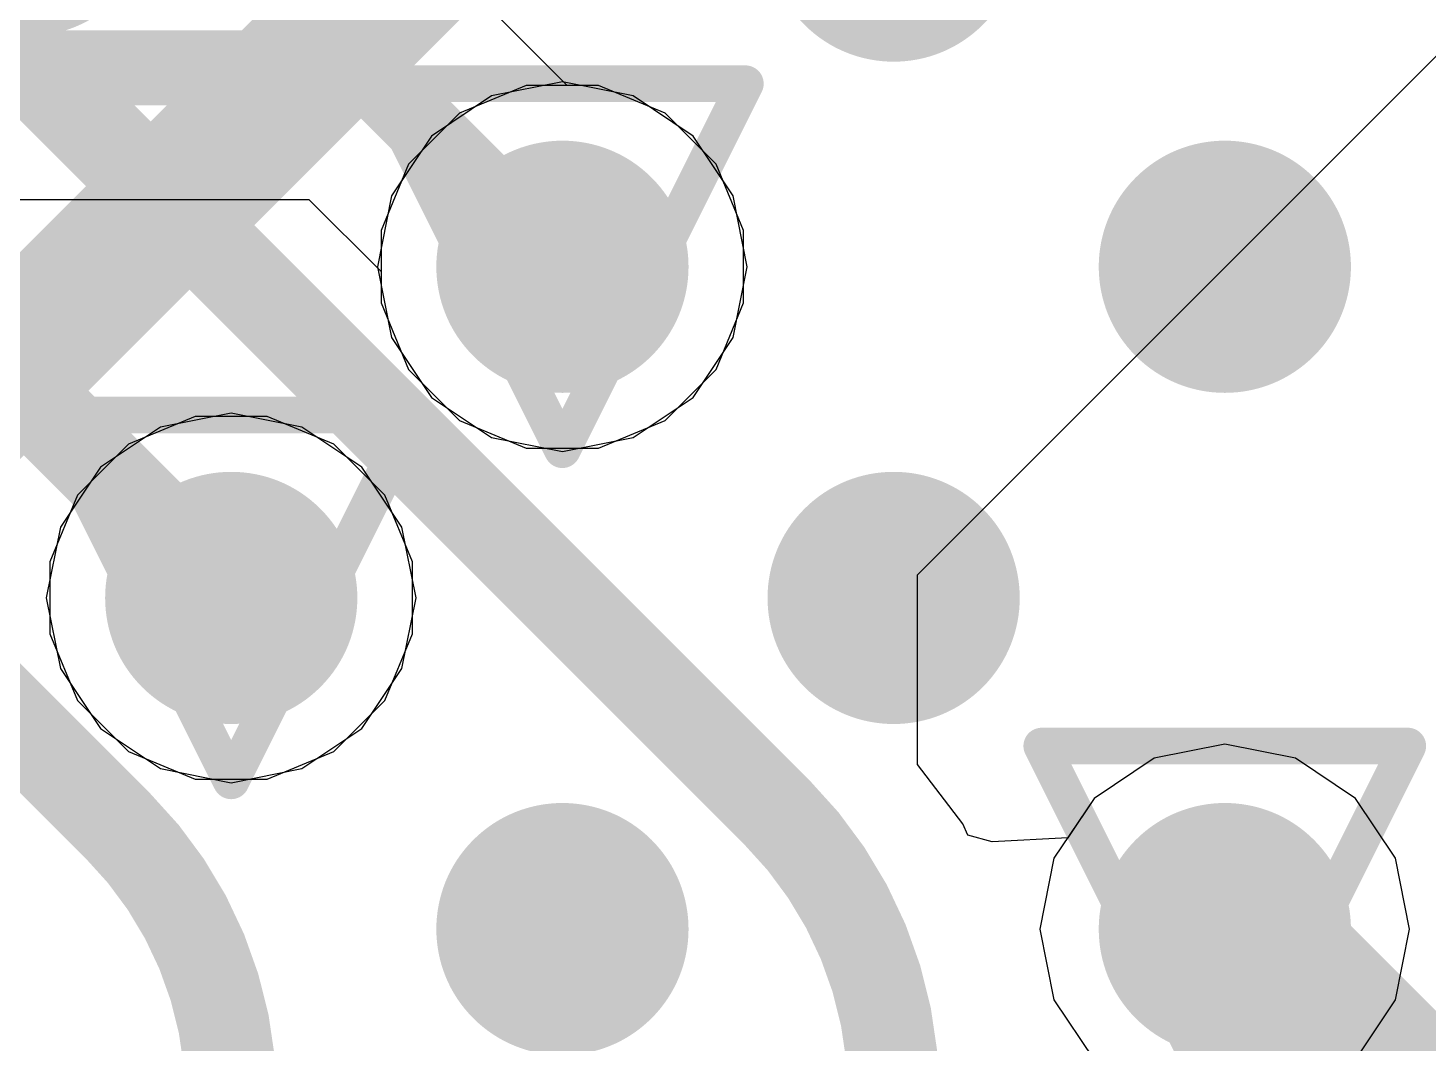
# Model space of a CAD drawing. Header units: inches. Extents: x -6 to 283, y -12 to 154.
# Drawn here: x 52.287 to 54.23, y 13.633 to 15.042 of the extents above; entities that cross this region are included whole.
import ezdxf

# ---------------------------------------------------------------- set-up
doc = ezdxf.new("R2010")
doc.units = ezdxf.units.IN
for name, color, linetype in [('Bottom Layer', 5, 'Continuous'), ('Drill Drawing', 1, 'Continuous'), ('GND-1', 16, 'Continuous'), ('GND-2', 90, 'Continuous'), ('GND-3', 216, 'Continuous'), ('GND-4', 54, 'Continuous'), ('PWR-1', 156, 'Continuous'), ('PWR-2', 130, 'Continuous'), ('Signal L1', 76, 'Continuous'), ('Signal L2', 6, 'Continuous'), ('Top Layer', 1, 'Continuous'), ('Top Paste', 8, 'Continuous'), ('Top Solder', 216, 'Continuous'), ('Via Holes', 16, 'Continuous')]:
    doc.layers.add(name, color=color, linetype=linetype)

# ---------------------------------------------------------------- blocks, each defined once
blk = doc.blocks.new('BGA_565_15_5_14_4__57')
at = {"layer": 'Top Layer'}
h = blk.add_hatch(color=1, dxfattribs=at)
edge = h.paths.add_edge_path()
edge.add_arc((-3.5749992, -4.22500044), 0.12499848, 0, 360)
h = blk.add_hatch(color=1, dxfattribs=at)
edge = h.paths.add_edge_path()
edge.add_arc((-4.22500044, -4.87499914), 0.12499848, 0, 360)
h = blk.add_hatch(color=1, dxfattribs=at)
edge = h.paths.add_edge_path()
edge.add_arc((-3.5749992, -4.87499914), 0.12499848, 0, 360)
h = blk.add_hatch(color=1, dxfattribs=at)
edge = h.paths.add_edge_path()
edge.add_arc((-2.9250005, -4.87499914), 0.12499848, 0, 360)
h = blk.add_hatch(color=1, dxfattribs=at)
edge = h.paths.add_edge_path()
edge.add_arc((-3.5749992, -5.52500038), 0.12499848, 0, 360)
h = blk.add_hatch(color=1, dxfattribs=at)
edge = h.paths.add_edge_path()
edge.add_arc((-2.9250005, -5.52500038), 0.12499848, 0, 360)
at = {"layer": 'Top Paste'}
h = blk.add_hatch(color=8, dxfattribs=at)
edge = h.paths.add_edge_path()
edge.add_arc((-3.5749992, -4.22500044), 0.12499848, 0, 360)
h = blk.add_hatch(color=8, dxfattribs=at)
edge = h.paths.add_edge_path()
edge.add_arc((-4.22500044, -4.87499914), 0.12499848, 0, 360)
h = blk.add_hatch(color=8, dxfattribs=at)
edge = h.paths.add_edge_path()
edge.add_arc((-3.5749992, -4.87499914), 0.12499848, 0, 360)
h = blk.add_hatch(color=8, dxfattribs=at)
edge = h.paths.add_edge_path()
edge.add_arc((-2.9250005, -4.87499914), 0.12499848, 0, 360)
h = blk.add_hatch(color=8, dxfattribs=at)
edge = h.paths.add_edge_path()
edge.add_arc((-3.5749992, -5.52500038), 0.12499848, 0, 360)
h = blk.add_hatch(color=8, dxfattribs=at)
edge = h.paths.add_edge_path()
edge.add_arc((-2.9250005, -5.52500038), 0.12499848, 0, 360)
at = {"layer": 'Top Solder'}
h = blk.add_hatch(color=216, dxfattribs=at)
edge = h.paths.add_edge_path()
edge.add_arc((-3.5749992, -4.22500044), 0.17499838, 0, 360)
h = blk.add_hatch(color=216, dxfattribs=at)
edge = h.paths.add_edge_path()
edge.add_arc((-4.22500044, -4.87499914), 0.17499838, 0, 360)
h = blk.add_hatch(color=216, dxfattribs=at)
edge = h.paths.add_edge_path()
edge.add_arc((-3.5749992, -4.87499914), 0.17499838, 0, 360)
h = blk.add_hatch(color=216, dxfattribs=at)
edge = h.paths.add_edge_path()
edge.add_arc((-2.9250005, -4.87499914), 0.17499838, 0, 360)
h = blk.add_hatch(color=216, dxfattribs=at)
edge = h.paths.add_edge_path()
edge.add_arc((-4.22500044, -5.52500038), 0.17499838, 0, 360)
h = blk.add_hatch(color=216, dxfattribs=at)
edge = h.paths.add_edge_path()
edge.add_arc((-3.5749992, -5.52500038), 0.17499838, 0, 360)
h = blk.add_hatch(color=216, dxfattribs=at)
edge = h.paths.add_edge_path()
edge.add_arc((-2.9250005, -5.52500038), 0.17499838, 0, 360)
h = blk.add_hatch(color=216, dxfattribs=at)
edge = h.paths.add_edge_path()
edge.add_arc((-3.40000082, -6.399999899999999), 0.17499838, 0, 360)

msp = doc.modelspace()

# ---------------------------------------------------------------- hatches: boundary and pattern name
at = {"layer": 'Bottom Layer'}
h = msp.add_hatch(color=5, dxfattribs=at)
edge = h.paths.add_edge_path()
edge.add_arc((53.02895159999999, 14.710664), 0.1499997, 0, 360)
h = msp.add_hatch(color=5, dxfattribs=at)
edge = h.paths.add_edge_path()
edge.add_arc((52.56933098, 14.25104338), 0.1499997, 0, 360)
h = msp.add_hatch(color=5, dxfattribs=at)
edge = h.paths.add_edge_path()
edge.add_arc((53.94819284, 13.79142276), 0.1499997, 0, 360)
at = {"layer": 'GND-1'}
h = msp.add_hatch(color=16, dxfattribs=at)
edge = h.paths.add_edge_path()
edge.add_arc((53.02895159999999, 14.710664), 0.1499997, 0, 360)
h = msp.add_hatch(color=16, dxfattribs=at)
edge = h.paths.add_edge_path()
edge.add_arc((52.56933098, 14.25104338), 0.1499997, 0, 360)
h = msp.add_hatch(color=16, dxfattribs=at)
edge = h.paths.add_edge_path()
edge.add_arc((53.94819284, 13.79142276), 0.1499997, 0, 360)
at = {"layer": 'GND-2'}
h = msp.add_hatch(color=90, dxfattribs=at)
edge = h.paths.add_edge_path()
edge.add_arc((53.02895159999999, 14.710664), 0.1499997, 0, 360)
h = msp.add_hatch(color=90, dxfattribs=at)
edge = h.paths.add_edge_path()
edge.add_arc((52.56933098, 14.25104338), 0.1499997, 0, 360)
h = msp.add_hatch(color=90, dxfattribs=at)
edge = h.paths.add_edge_path()
edge.add_arc((53.94819284, 13.79142276), 0.1499997, 0, 360)
at = {"layer": 'GND-3'}
h = msp.add_hatch(color=216, dxfattribs=at)
edge = h.paths.add_edge_path()
edge.add_arc((53.02895159999999, 14.710664), 0.1499997, 0, 360)
h = msp.add_hatch(color=216, dxfattribs=at)
edge = h.paths.add_edge_path()
edge.add_arc((52.56933098, 14.25104338), 0.1499997, 0, 360)
h = msp.add_hatch(color=216, dxfattribs=at)
edge = h.paths.add_edge_path()
edge.add_arc((53.94819284, 13.79142276), 0.1499997, 0, 360)
at = {"layer": 'GND-4'}
h = msp.add_hatch(color=54, dxfattribs=at)
edge = h.paths.add_edge_path()
edge.add_arc((53.02895159999999, 14.710664), 0.1499997, 0, 360)
h = msp.add_hatch(color=54, dxfattribs=at)
edge = h.paths.add_edge_path()
edge.add_arc((52.56933098, 14.25104338), 0.1499997, 0, 360)
h = msp.add_hatch(color=54, dxfattribs=at)
edge = h.paths.add_edge_path()
edge.add_arc((53.94819284, 13.79142276), 0.1499997, 0, 360)
at = {"layer": 'PWR-1'}
h = msp.add_hatch(color=156, dxfattribs=at)
edge = h.paths.add_edge_path()
edge.add_arc((53.02895159999999, 14.710664), 0.1499997, 0, 360)
h = msp.add_hatch(color=156, dxfattribs=at)
edge = h.paths.add_edge_path()
edge.add_arc((52.56933098, 14.25104338), 0.1499997, 0, 360)
h = msp.add_hatch(color=156, dxfattribs=at)
edge = h.paths.add_edge_path()
edge.add_arc((53.94819284, 13.79142276), 0.1499997, 0, 360)
at = {"layer": 'PWR-2'}
h = msp.add_hatch(color=130, dxfattribs=at)
edge = h.paths.add_edge_path()
edge.add_arc((53.02895159999999, 14.710664), 0.1499997, 0, 360)
h = msp.add_hatch(color=130, dxfattribs=at)
edge = h.paths.add_edge_path()
edge.add_arc((52.56933098, 14.25104338), 0.1499997, 0, 360)
h = msp.add_hatch(color=130, dxfattribs=at)
edge = h.paths.add_edge_path()
edge.add_arc((53.94819284, 13.79142276), 0.1499997, 0, 360)
at = {"layer": 'Signal L1'}
h = msp.add_hatch(color=76, dxfattribs=at)
edge = h.paths.add_edge_path()
edge.add_arc((53.02895159999999, 14.710664), 0.1499997, 0, 360)
h = msp.add_hatch(color=76, dxfattribs=at)
edge = h.paths.add_edge_path()
edge.add_arc((52.56933098, 14.25104338), 0.1499997, 0, 360)
h = msp.add_hatch(color=76, dxfattribs=at)
edge = h.paths.add_edge_path()
edge.add_arc((53.94819284, 13.79142276), 0.1499997, 0, 360)
at = {"layer": 'Signal L2'}
h = msp.add_hatch(color=6, dxfattribs=at)
edge = h.paths.add_edge_path()
edge.add_arc((53.02895159999999, 14.710664), 0.1499997, 0, 360)
h = msp.add_hatch(color=6, dxfattribs=at)
edge = h.paths.add_edge_path()
edge.add_arc((52.56933098, 14.25104338), 0.1499997, 0, 360)
h = msp.add_hatch(color=6, dxfattribs=at)
edge = h.paths.add_edge_path()
edge.add_arc((53.94819284, 13.79142276), 0.1499997, 0, 360)
at = {"layer": 'Top Layer'}
h = msp.add_hatch(color=1, dxfattribs=at)
edge = h.paths.add_edge_path()
edge.add_arc((53.02895159999999, 14.710664), 0.1499997, 0, 360)
h = msp.add_hatch(color=1, dxfattribs=at)
edge = h.paths.add_edge_path()
edge.add_arc((52.56933098, 14.25104338), 0.1499997, 0, 360)
h = msp.add_hatch(color=1, dxfattribs=at)
edge = h.paths.add_edge_path()
edge.add_arc((53.94819284, 13.79142276), 0.1499997, 0, 360)
at = {"layer": 'Via Holes'}
h = msp.add_hatch(color=7, dxfattribs=at)
edge = h.paths.add_edge_path()
edge.add_arc((53.02895159999999, 14.710664), 0.07499858, 0, 360)
h = msp.add_hatch(color=7, dxfattribs=at)
edge = h.paths.add_edge_path()
edge.add_arc((52.56933098, 14.25104338), 0.07499858, 0, 360)
h = msp.add_hatch(color=7, dxfattribs=at)
edge = h.paths.add_edge_path()
edge.add_arc((53.94819284, 13.79142276), 0.07499858, 0, 360)

# ---------------------------------------------------------------- linework, layer by layer
at = {"layer": 'Bottom Layer'}
for p, q in [((53.0355556, 14.9622637), (52.88198974, 15.1158321)), ((53.07899721999999, 14.9622637), (53.0355556, 14.9622637)), ((53.171471, 14.9239605), (53.07899721999999, 14.9622637)), ((53.2422481, 14.8531834), (53.171471, 14.9239605)), ((53.28055129999999, 14.76070962), (53.2422481, 14.8531834)), ((50.68643152, 14.80415124), (52.67725812, 14.80415124)), ((52.67725812, 14.80415124), (52.7773519, 14.70406)), ((53.28055129999999, 14.66061838), (53.28055129999999, 14.76070962)), ((52.7773519, 14.70406), (52.7773519, 14.66061838)), ((52.7773519, 14.66061838), (52.81565509999999, 14.5681446)), ((53.2422481, 14.5681446), (53.28055129999999, 14.66061838)), ((52.81565509999999, 14.5681446), (52.88643219999999, 14.4973675)), ((53.171471, 14.4973675), (53.2422481, 14.5681446)), ((52.51928536, 14.50264308), (52.42681158, 14.46433988)), ((52.6193766, 14.50264308), (52.51928536, 14.50264308)), ((52.71185038, 14.46433988), (52.6193766, 14.50264308)), ((52.88643219999999, 14.4973675), (52.97890597999999, 14.4590643)), ((53.07899721999999, 14.4590643), (53.171471, 14.4973675)), ((52.42681158, 14.46433988), (52.35603448, 14.39356278)), ((52.78262748, 14.39356278), (52.71185038, 14.46433988)), ((52.97890597999999, 14.4590643), (53.07899721999999, 14.4590643)), ((52.35603448, 14.39356278), (52.31773127999999, 14.301089)), ((52.82093068, 14.301089), (52.78262748, 14.39356278)), ((52.31773127999999, 14.301089), (52.31773127999999, 14.20099776)), ((52.82093068, 14.20099776), (52.82093068, 14.301089)), ((52.31773127999999, 14.20099776), (52.35603448, 14.10852398)), ((52.78262748, 14.10852398), (52.82093068, 14.20099776)), ((52.35603448, 14.10852398), (52.42681158, 14.03774688)), ((52.71185038, 14.03774688), (52.78262748, 14.10852398)), ((52.42681158, 14.03774688), (52.51928536, 13.99944368)), ((52.6193766, 13.99944368), (52.71185038, 14.03774688)), ((52.51928536, 13.99944368), (52.6193766, 13.99944368))]:
    msp.add_line(p, q, dxfattribs=at)
for points in [[(50.61080556, 14.98672898, 0.10414, 0.10414, 0), (52.75288661999999, 14.98672898, 0.10414, 0.10414, 0)], [(52.75288661999999, 14.98672898, 0.10414, 0.10414, 0), (53.02895159999999, 14.710664, 0.10414, 0.10414, 0)]]:
    msp.add_lwpolyline(points, format="xyseb", dxfattribs=at)
for points in [[(52.72685162, 14.98672898, 0.05207, 0.05207, 1), (52.77892162, 14.98672898, 0.05207, 0.05207, 1)], [(52.72685162, 14.98672898, 0.05207, 0.05207, 1), (52.77892162, 14.98672898, 0.05207, 0.05207, 1)], [(53.0029166, 14.710664, 0.05207, 0.05207, 1), (53.0549866, 14.710664, 0.05207, 0.05207, 1)]]:
    msp.add_lwpolyline(points, format="xyseb", close=True, dxfattribs=at)
at = {"layer": 'Drill Drawing'}
for points in [[(52.7749516, 14.964664, 0.0508, 0.0508, 0), (53.2829516, 14.964664, 0.0508, 0.0508, 0)], [(52.7749516, 14.964664, 0.0508, 0.0508, 0), (53.02895159999999, 14.456664, 0.0508, 0.0508, 0)], [(53.02895159999999, 14.456664, 0.0508, 0.0508, 0), (53.2829516, 14.964664, 0.0508, 0.0508, 0)], [(52.31533098, 14.50504338, 0.0508, 0.0508, 0), (52.82333097999999, 14.50504338, 0.0508, 0.0508, 0)], [(52.31533098, 14.50504338, 0.0508, 0.0508, 0), (52.56933098, 13.99704338, 0.0508, 0.0508, 0)], [(52.56933098, 13.99704338, 0.0508, 0.0508, 0), (52.82333097999999, 14.50504338, 0.0508, 0.0508, 0)], [(53.69419283999999, 14.04542276, 0.0508, 0.0508, 0), (54.20219284, 14.04542276, 0.0508, 0.0508, 0)], [(53.69419283999999, 14.04542276, 0.0508, 0.0508, 0), (53.94819284, 13.53742276, 0.0508, 0.0508, 0)], [(53.94819284, 13.53742276, 0.0508, 0.0508, 0), (54.20219284, 14.04542276, 0.0508, 0.0508, 0)]]:
    msp.add_lwpolyline(points, format="xyseb", dxfattribs=at)
for points in [[(52.76225159999999, 14.964664, 0.0254, 0.0254, 1), (52.78765159999999, 14.964664, 0.0254, 0.0254, 1)], [(52.76225159999999, 14.964664, 0.0254, 0.0254, 1), (52.78765159999999, 14.964664, 0.0254, 0.0254, 1)], [(53.27025159999999, 14.964664, 0.0254, 0.0254, 1), (53.29565159999999, 14.964664, 0.0254, 0.0254, 1)], [(53.27025159999999, 14.964664, 0.0254, 0.0254, 1), (53.29565159999999, 14.964664, 0.0254, 0.0254, 1)], [(52.30263097999999, 14.50504338, 0.0254, 0.0254, 1), (52.32803098, 14.50504338, 0.0254, 0.0254, 1)], [(52.30263097999999, 14.50504338, 0.0254, 0.0254, 1), (52.32803098, 14.50504338, 0.0254, 0.0254, 1)], [(52.81063097999999, 14.50504338, 0.0254, 0.0254, 1), (52.83603098, 14.50504338, 0.0254, 0.0254, 1)], [(52.81063097999999, 14.50504338, 0.0254, 0.0254, 1), (52.83603098, 14.50504338, 0.0254, 0.0254, 1)], [(53.0162516, 14.456664, 0.0254, 0.0254, 1), (53.0416516, 14.456664, 0.0254, 0.0254, 1)], [(53.0162516, 14.456664, 0.0254, 0.0254, 1), (53.0416516, 14.456664, 0.0254, 0.0254, 1)], [(53.68149283999999, 14.04542276, 0.0254, 0.0254, 1), (53.70689284, 14.04542276, 0.0254, 0.0254, 1)], [(53.68149283999999, 14.04542276, 0.0254, 0.0254, 1), (53.70689284, 14.04542276, 0.0254, 0.0254, 1)], [(54.18949283999999, 14.04542276, 0.0254, 0.0254, 1), (54.21489284, 14.04542276, 0.0254, 0.0254, 1)], [(54.18949283999999, 14.04542276, 0.0254, 0.0254, 1), (54.21489284, 14.04542276, 0.0254, 0.0254, 1)], [(52.55663097999999, 13.99704338, 0.0254, 0.0254, 1), (52.58203097999999, 13.99704338, 0.0254, 0.0254, 1)], [(52.55663097999999, 13.99704338, 0.0254, 0.0254, 1), (52.58203097999999, 13.99704338, 0.0254, 0.0254, 1)]]:
    msp.add_lwpolyline(points, format="xyseb", close=True, dxfattribs=at)
at = {"layer": 'GND-1'}
for p, q in [((52.97890597999999, 14.9622637), (52.88643219999999, 14.9239605)), ((53.07899721999999, 14.9622637), (52.97890597999999, 14.9622637)), ((53.171471, 14.9239605), (53.07899721999999, 14.9622637)), ((52.88643219999999, 14.9239605), (52.81565509999999, 14.8531834)), ((53.2422481, 14.8531834), (53.171471, 14.9239605)), ((52.81565509999999, 14.8531834), (52.7773519, 14.76070962)), ((53.28055129999999, 14.76070962), (53.2422481, 14.8531834)), ((52.7773519, 14.76070962), (52.7773519, 14.66061838)), ((53.28055129999999, 14.66061838), (53.28055129999999, 14.76070962)), ((52.7773519, 14.66061838), (52.81565509999999, 14.5681446)), ((53.2422481, 14.5681446), (53.28055129999999, 14.66061838)), ((52.81565509999999, 14.5681446), (52.88643219999999, 14.4973675)), ((53.171471, 14.4973675), (53.2422481, 14.5681446)), ((52.51928536, 14.50264308), (52.42681158, 14.46433988)), ((52.6193766, 14.50264308), (52.51928536, 14.50264308)), ((52.71185038, 14.46433988), (52.6193766, 14.50264308)), ((52.88643219999999, 14.4973675), (52.97890597999999, 14.4590643)), ((53.07899721999999, 14.4590643), (53.171471, 14.4973675)), ((52.42681158, 14.46433988), (52.35603448, 14.39356278)), ((52.78262748, 14.39356278), (52.71185038, 14.46433988)), ((52.97890597999999, 14.4590643), (53.07899721999999, 14.4590643)), ((52.35603448, 14.39356278), (52.31773127999999, 14.301089)), ((52.82093068, 14.301089), (52.78262748, 14.39356278)), ((52.31773127999999, 14.301089), (52.31773127999999, 14.20099776)), ((52.82093068, 14.20099776), (52.82093068, 14.301089)), ((52.31773127999999, 14.20099776), (52.35603448, 14.10852398)), ((52.78262748, 14.10852398), (52.82093068, 14.20099776)), ((52.35603448, 14.10852398), (52.42681158, 14.03774688)), ((52.71185038, 14.03774688), (52.78262748, 14.10852398)), ((52.42681158, 14.03774688), (52.51928536, 13.99944368)), ((52.6193766, 13.99944368), (52.71185038, 14.03774688)), ((52.51928536, 13.99944368), (52.6193766, 13.99944368))]:
    msp.add_line(p, q, dxfattribs=at)
at = {"layer": 'GND-2'}
for p, q in [((52.97890597999999, 14.9622637), (52.88643219999999, 14.9239605)), ((53.07899721999999, 14.9622637), (52.97890597999999, 14.9622637)), ((53.171471, 14.9239605), (53.07899721999999, 14.9622637)), ((52.88643219999999, 14.9239605), (52.81565509999999, 14.8531834)), ((53.2422481, 14.8531834), (53.171471, 14.9239605)), ((52.81565509999999, 14.8531834), (52.7773519, 14.76070962)), ((53.28055129999999, 14.76070962), (53.2422481, 14.8531834)), ((52.7773519, 14.76070962), (52.7773519, 14.66061838)), ((53.28055129999999, 14.66061838), (53.28055129999999, 14.76070962)), ((52.7773519, 14.66061838), (52.81565509999999, 14.5681446)), ((53.2422481, 14.5681446), (53.28055129999999, 14.66061838)), ((52.81565509999999, 14.5681446), (52.88643219999999, 14.4973675)), ((53.171471, 14.4973675), (53.2422481, 14.5681446)), ((52.51928536, 14.50264308), (52.42681158, 14.46433988)), ((52.6193766, 14.50264308), (52.51928536, 14.50264308)), ((52.71185038, 14.46433988), (52.6193766, 14.50264308)), ((52.88643219999999, 14.4973675), (52.97890597999999, 14.4590643)), ((53.07899721999999, 14.4590643), (53.171471, 14.4973675)), ((52.42681158, 14.46433988), (52.35603448, 14.39356278)), ((52.78262748, 14.39356278), (52.71185038, 14.46433988)), ((52.97890597999999, 14.4590643), (53.07899721999999, 14.4590643)), ((52.35603448, 14.39356278), (52.31773127999999, 14.301089)), ((52.82093068, 14.301089), (52.78262748, 14.39356278)), ((52.31773127999999, 14.301089), (52.31773127999999, 14.20099776)), ((52.82093068, 14.20099776), (52.82093068, 14.301089)), ((52.31773127999999, 14.20099776), (52.35603448, 14.10852398)), ((52.78262748, 14.10852398), (52.82093068, 14.20099776)), ((52.35603448, 14.10852398), (52.42681158, 14.03774688)), ((52.71185038, 14.03774688), (52.78262748, 14.10852398)), ((52.42681158, 14.03774688), (52.51928536, 13.99944368)), ((52.6193766, 13.99944368), (52.71185038, 14.03774688)), ((52.51928536, 13.99944368), (52.6193766, 13.99944368))]:
    msp.add_line(p, q, dxfattribs=at)
at = {"layer": 'GND-3'}
for p, q in [((52.97890597999999, 14.9622637), (52.88643219999999, 14.9239605)), ((53.07899721999999, 14.9622637), (52.97890597999999, 14.9622637)), ((53.171471, 14.9239605), (53.07899721999999, 14.9622637)), ((52.88643219999999, 14.9239605), (52.81565509999999, 14.8531834)), ((53.2422481, 14.8531834), (53.171471, 14.9239605)), ((52.81565509999999, 14.8531834), (52.7773519, 14.76070962)), ((53.28055129999999, 14.76070962), (53.2422481, 14.8531834)), ((52.7773519, 14.76070962), (52.7773519, 14.66061838)), ((53.28055129999999, 14.66061838), (53.28055129999999, 14.76070962)), ((52.7773519, 14.66061838), (52.81565509999999, 14.5681446)), ((53.2422481, 14.5681446), (53.28055129999999, 14.66061838)), ((52.81565509999999, 14.5681446), (52.88643219999999, 14.4973675)), ((53.171471, 14.4973675), (53.2422481, 14.5681446)), ((52.51928536, 14.50264308), (52.42681158, 14.46433988)), ((52.6193766, 14.50264308), (52.51928536, 14.50264308)), ((52.71185038, 14.46433988), (52.6193766, 14.50264308)), ((52.88643219999999, 14.4973675), (52.97890597999999, 14.4590643)), ((53.07899721999999, 14.4590643), (53.171471, 14.4973675)), ((52.42681158, 14.46433988), (52.35603448, 14.39356278)), ((52.78262748, 14.39356278), (52.71185038, 14.46433988)), ((52.97890597999999, 14.4590643), (53.07899721999999, 14.4590643)), ((52.35603448, 14.39356278), (52.31773127999999, 14.301089)), ((52.82093068, 14.301089), (52.78262748, 14.39356278)), ((52.31773127999999, 14.301089), (52.31773127999999, 14.20099776)), ((52.82093068, 14.20099776), (52.82093068, 14.301089)), ((52.31773127999999, 14.20099776), (52.35603448, 14.10852398)), ((52.78262748, 14.10852398), (52.82093068, 14.20099776)), ((52.35603448, 14.10852398), (52.42681158, 14.03774688)), ((52.71185038, 14.03774688), (52.78262748, 14.10852398)), ((52.42681158, 14.03774688), (52.51928536, 13.99944368)), ((52.6193766, 13.99944368), (52.71185038, 14.03774688)), ((52.51928536, 13.99944368), (52.6193766, 13.99944368))]:
    msp.add_line(p, q, dxfattribs=at)
at = {"layer": 'GND-4'}
for p, q in [((52.97890597999999, 14.9622637), (52.88643219999999, 14.9239605)), ((53.07899721999999, 14.9622637), (52.97890597999999, 14.9622637)), ((53.171471, 14.9239605), (53.07899721999999, 14.9622637)), ((52.88643219999999, 14.9239605), (52.81565509999999, 14.8531834)), ((53.2422481, 14.8531834), (53.171471, 14.9239605)), ((52.81565509999999, 14.8531834), (52.7773519, 14.76070962)), ((53.28055129999999, 14.76070962), (53.2422481, 14.8531834)), ((52.7773519, 14.76070962), (52.7773519, 14.66061838)), ((53.28055129999999, 14.66061838), (53.28055129999999, 14.76070962)), ((52.7773519, 14.66061838), (52.81565509999999, 14.5681446)), ((53.2422481, 14.5681446), (53.28055129999999, 14.66061838)), ((52.81565509999999, 14.5681446), (52.88643219999999, 14.4973675)), ((53.171471, 14.4973675), (53.2422481, 14.5681446)), ((52.51928536, 14.50264308), (52.42681158, 14.46433988)), ((52.6193766, 14.50264308), (52.51928536, 14.50264308)), ((52.71185038, 14.46433988), (52.6193766, 14.50264308)), ((52.88643219999999, 14.4973675), (52.97890597999999, 14.4590643)), ((53.07899721999999, 14.4590643), (53.171471, 14.4973675)), ((52.42681158, 14.46433988), (52.35603448, 14.39356278)), ((52.78262748, 14.39356278), (52.71185038, 14.46433988)), ((52.97890597999999, 14.4590643), (53.07899721999999, 14.4590643)), ((52.35603448, 14.39356278), (52.31773127999999, 14.301089)), ((52.82093068, 14.301089), (52.78262748, 14.39356278)), ((52.31773127999999, 14.301089), (52.31773127999999, 14.20099776)), ((52.82093068, 14.20099776), (52.82093068, 14.301089)), ((52.31773127999999, 14.20099776), (52.35603448, 14.10852398)), ((52.78262748, 14.10852398), (52.82093068, 14.20099776)), ((52.35603448, 14.10852398), (52.42681158, 14.03774688)), ((52.71185038, 14.03774688), (52.78262748, 14.10852398)), ((52.42681158, 14.03774688), (52.51928536, 13.99944368)), ((52.6193766, 13.99944368), (52.71185038, 14.03774688)), ((52.51928536, 13.99944368), (52.6193766, 13.99944368))]:
    msp.add_line(p, q, dxfattribs=at)
at = {"layer": 'PWR-1'}
for p, q in [((53.02895159999999, 14.96719384), (52.93078314, 14.94766632)), ((53.12712006, 14.94766632), (53.02895159999999, 14.96719384)), ((52.93078314, 14.94766632), (52.84755749999999, 14.8920581)), ((53.21034569999999, 14.8920581), (53.12712006, 14.94766632)), ((52.84755749999999, 14.8920581), (52.79194928, 14.80883246)), ((53.26595392, 14.80883246), (53.21034569999999, 14.8920581)), ((52.79194928, 14.80883246), (52.77242176, 14.710664)), ((53.28548144, 14.710664), (53.26595392, 14.80883246)), ((52.77242176, 14.710664), (52.79194928, 14.61249554)), ((53.26595392, 14.61249554), (53.28548144, 14.710664)), ((52.79194928, 14.61249554), (52.84755749999999, 14.5292699)), ((53.21034569999999, 14.5292699), (53.26595392, 14.61249554)), ((52.84755749999999, 14.5292699), (52.93078314, 14.47366168)), ((53.12712006, 14.47366168), (53.21034569999999, 14.5292699)), ((52.56933098, 14.50757322), (52.47116251999999, 14.4880457)), ((52.66749944, 14.4880457), (52.56933098, 14.50757322)), ((52.47116251999999, 14.4880457), (52.38793687999999, 14.43243748)), ((52.75072508, 14.43243748), (52.66749944, 14.4880457)), ((52.93078314, 14.47366168), (53.02895159999999, 14.45413416)), ((53.02895159999999, 14.45413416), (53.12712006, 14.47366168)), ((52.38793687999999, 14.43243748), (52.33232865999999, 14.34921184)), ((52.8063333, 14.34921184), (52.75072508, 14.43243748)), ((52.33232865999999, 14.34921184), (52.31280114, 14.25104338)), ((52.82586082, 14.25104338), (52.8063333, 14.34921184)), ((52.31280114, 14.25104338), (52.33232865999999, 14.15287492)), ((52.8063333, 14.15287492), (52.82586082, 14.25104338)), ((52.33232865999999, 14.15287492), (52.38793687999999, 14.06964928)), ((52.75072508, 14.06964928), (52.8063333, 14.15287492)), ((52.38793687999999, 14.06964928), (52.47116251999999, 14.01404106)), ((52.66749944, 14.01404106), (52.75072508, 14.06964928)), ((53.94819284, 14.0479526), (53.85002437999999, 14.02842508)), ((54.0463613, 14.02842508), (53.94819284, 14.0479526)), ((53.85002437999999, 14.02842508), (53.76679873999999, 13.97281686)), ((54.12958694, 13.97281686), (54.0463613, 14.02842508)), ((52.47116251999999, 14.01404106), (52.56933098, 13.99451354)), ((52.56933098, 13.99451354), (52.66749944, 14.01404106)), ((53.76679873999999, 13.97281686), (53.71119052, 13.88959122)), ((54.18519516, 13.88959122), (54.12958694, 13.97281686)), ((53.71119052, 13.88959122), (53.691663, 13.79142276)), ((54.20472268, 13.79142276), (54.18519516, 13.88959122)), ((53.691663, 13.79142276), (53.71119052, 13.6932543)), ((54.18519516, 13.6932543), (54.20472268, 13.79142276)), ((53.71119052, 13.6932543), (53.76679873999999, 13.61002866)), ((54.12958694, 13.61002866), (54.18519516, 13.6932543))]:
    msp.add_line(p, q, dxfattribs=at)
at = {"layer": 'PWR-2'}
for p, q in [((53.02895159999999, 14.96719384), (52.93078314, 14.94766632)), ((53.12712006, 14.94766632), (53.02895159999999, 14.96719384)), ((52.93078314, 14.94766632), (52.84755749999999, 14.8920581)), ((53.21034569999999, 14.8920581), (53.12712006, 14.94766632)), ((52.84755749999999, 14.8920581), (52.79194928, 14.80883246)), ((53.26595392, 14.80883246), (53.21034569999999, 14.8920581)), ((52.79194928, 14.80883246), (52.77242176, 14.710664)), ((53.28548144, 14.710664), (53.26595392, 14.80883246)), ((52.77242176, 14.710664), (52.79194928, 14.61249554)), ((53.26595392, 14.61249554), (53.28548144, 14.710664)), ((52.79194928, 14.61249554), (52.84755749999999, 14.5292699)), ((53.21034569999999, 14.5292699), (53.26595392, 14.61249554)), ((52.84755749999999, 14.5292699), (52.93078314, 14.47366168)), ((53.12712006, 14.47366168), (53.21034569999999, 14.5292699)), ((52.56933098, 14.50757322), (52.47116251999999, 14.4880457)), ((52.66749944, 14.4880457), (52.56933098, 14.50757322)), ((52.47116251999999, 14.4880457), (52.38793687999999, 14.43243748)), ((52.75072508, 14.43243748), (52.66749944, 14.4880457)), ((52.93078314, 14.47366168), (53.02895159999999, 14.45413416)), ((53.02895159999999, 14.45413416), (53.12712006, 14.47366168)), ((52.38793687999999, 14.43243748), (52.33232865999999, 14.34921184)), ((52.8063333, 14.34921184), (52.75072508, 14.43243748)), ((52.33232865999999, 14.34921184), (52.31280114, 14.25104338)), ((52.82586082, 14.25104338), (52.8063333, 14.34921184)), ((52.31280114, 14.25104338), (52.33232865999999, 14.15287492)), ((52.8063333, 14.15287492), (52.82586082, 14.25104338)), ((52.33232865999999, 14.15287492), (52.38793687999999, 14.06964928)), ((52.75072508, 14.06964928), (52.8063333, 14.15287492)), ((52.38793687999999, 14.06964928), (52.47116251999999, 14.01404106)), ((52.66749944, 14.01404106), (52.75072508, 14.06964928)), ((53.94819284, 14.0479526), (53.85002437999999, 14.02842508)), ((54.0463613, 14.02842508), (53.94819284, 14.0479526)), ((53.85002437999999, 14.02842508), (53.76679873999999, 13.97281686)), ((54.12958694, 13.97281686), (54.0463613, 14.02842508)), ((52.47116251999999, 14.01404106), (52.56933098, 13.99451354)), ((52.56933098, 13.99451354), (52.66749944, 14.01404106)), ((53.76679873999999, 13.97281686), (53.71119052, 13.88959122)), ((54.18519516, 13.88959122), (54.12958694, 13.97281686)), ((53.71119052, 13.88959122), (53.691663, 13.79142276)), ((54.20472268, 13.79142276), (54.18519516, 13.88959122)), ((53.691663, 13.79142276), (53.71119052, 13.6932543)), ((54.18519516, 13.6932543), (54.20472268, 13.79142276)), ((53.71119052, 13.6932543), (53.76679873999999, 13.61002866)), ((54.12958694, 13.61002866), (54.18519516, 13.6932543))]:
    msp.add_line(p, q, dxfattribs=at)
at = {"layer": 'Signal L2'}
for p, q in [((53.52183352, 14.28319216), (54.68670545999999, 15.4480641)), ((53.52183352, 14.01957318), (53.52183352, 14.28319216)), ((53.94819284, 14.0479526), (53.85002437999999, 14.02842508)), ((54.0463613, 14.02842508), (53.94819284, 14.0479526)), ((53.85002437999999, 14.02842508), (53.76679873999999, 13.97281686)), ((54.12958694, 13.97281686), (54.0463613, 14.02842508)), ((53.58478234, 13.93753626), (53.52183352, 14.01957318)), ((53.76679873999999, 13.97281686), (53.73027608, 13.91815606)), ((54.18519516, 13.88959122), (54.12958694, 13.97281686)), ((53.59141428, 13.92152664), (53.58478234, 13.93753626)), ((53.62523184, 13.91251218), (53.59141428, 13.92152664)), ((53.73027608, 13.91815606), (53.62523184, 13.91251218)), ((54.20472268, 13.79142276), (54.18519516, 13.88959122)), ((54.18519516, 13.6932543), (54.20472268, 13.79142276)), ((54.12958694, 13.61002866), (54.18519516, 13.6932543))]:
    msp.add_line(p, q, dxfattribs=at)
for points in [[(49.08467957999999, 18.19535604, 0.127, 0.127, 0), (53.3260554, 13.95398276, 0.127, 0.127, 0)], [(48.91283334, 17.9075334, 0.127, 0.127, 0), (52.56933098, 14.2510383, 0.127, 0.127, 0)], [(48.7539411, 17.59280708, 0.127, 0.127, 0), (52.41178239999999, 13.93496578, 0.127, 0.127, 0)], [(53.3260554, 13.95399038, 0.127, 0.127, -0.0002811352730375938), (53.32649481999999, 13.95354842, 0.127, 0.127, 0)], [(53.32649481999999, 13.95354842, 0.127, 0.127, -0.1986201250144568), (53.48857221999999, 13.56163658, 0.127, 0.127, 0)], [(52.41178239999999, 13.93497086, 0.127, 0.127, -0.0001794687435807589), (52.41205418000001, 13.93469654, 0.127, 0.127, 0)], [(52.41205418000001, 13.93469654, 0.127, 0.127, -0.1987258044124842), (52.56933098, 13.55461094, 0.127, 0.127, 0)]]:
    msp.add_lwpolyline(points, format="xyseb", dxfattribs=at)
for points in [[(52.53758097999999, 14.2510383, 0.0635, 0.0635, 1), (52.60108097999999, 14.2510383, 0.0635, 0.0635, 1)], [(53.2943054, 13.95399038, 0.0635, 0.0635, 1), (53.3578054, 13.95399038, 0.0635, 0.0635, 1)], [(53.2943054, 13.95398276, 0.0635, 0.0635, 1), (53.3578054, 13.95398276, 0.0635, 0.0635, 1)], [(53.29474482, 13.95354842, 0.0635, 0.0635, 1), (53.35824482, 13.95354842, 0.0635, 0.0635, 1)], [(53.29474482, 13.95354842, 0.0635, 0.0635, 1), (53.35824482, 13.95354842, 0.0635, 0.0635, 1)], [(52.3800324, 13.93497086, 0.0635, 0.0635, 1), (52.4435324, 13.93497086, 0.0635, 0.0635, 1)], [(52.3800324, 13.93496578, 0.0635, 0.0635, 1), (52.4435324, 13.93496578, 0.0635, 0.0635, 1)], [(52.38030418, 13.93469654, 0.0635, 0.0635, 1), (52.44380417999999, 13.93469654, 0.0635, 0.0635, 1)], [(52.38030418, 13.93469654, 0.0635, 0.0635, 1), (52.44380417999999, 13.93469654, 0.0635, 0.0635, 1)]]:
    msp.add_lwpolyline(points, format="xyseb", close=True, dxfattribs=at)
at = {"layer": 'Top Layer'}
for points in [[(51.78264218, 14.09340082, 0.2032, 0.2032, 0), (53.13232706, 15.4430857, 0.2032, 0.2032, 0)], [(53.94819284, 13.79142276, 0.254, 0.254, 0), (54.40781092, 13.33180468, 0.254, 0.254, 0)]]:
    msp.add_lwpolyline(points, format="xyseb", dxfattribs=at)
msp.add_lwpolyline([(53.88469283999999, 13.79142276, 0.127, 0.127, 1), (54.01169284, 13.79142276, 0.127, 0.127, 1)], format="xyseb", close=True, dxfattribs=at)

# ---------------------------------------------------------------- block references
at = {"rotation": 225}
msp.add_blockref('BGA_565_15_5_14_4__57', (54.40792014, 8.2759296), dxfattribs=at)

doc.saveas('drawing.dxf')
